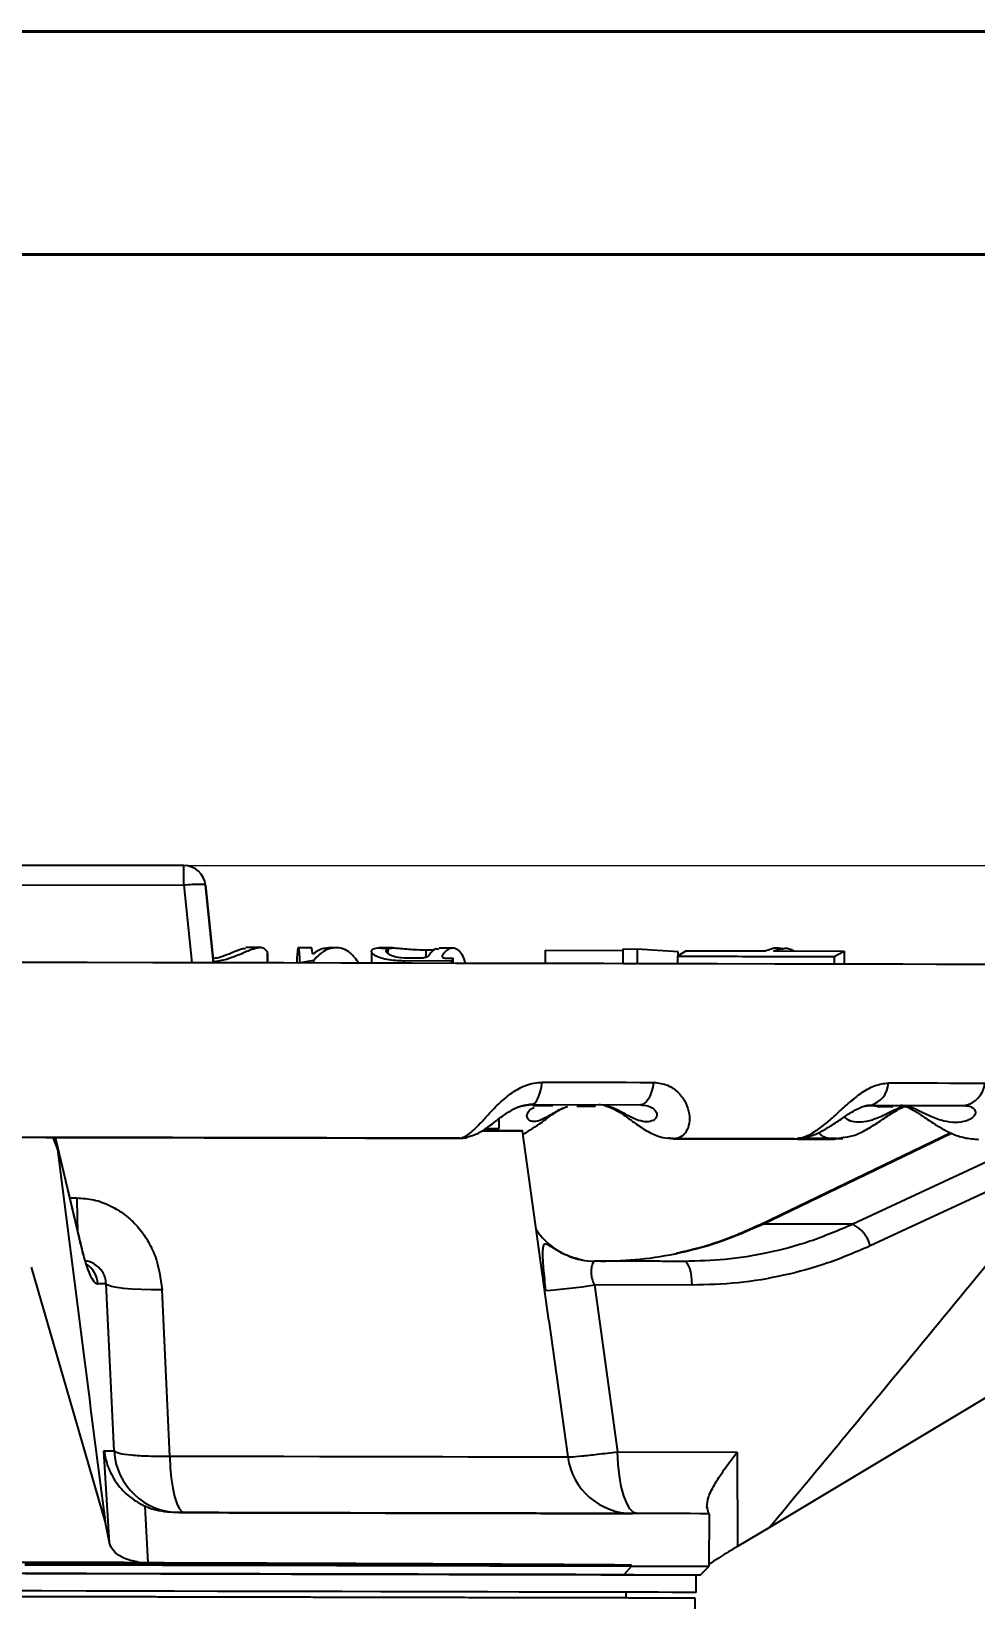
# Model space of a CAD drawing. Header units: millimetres. Extents: x 2371 to 4515, y 843 to 2359.
# Drawn here: x 3060.9 to 3168.8, y 2179.6 to 2358.9 of the extents above; entities that cross this region are included whole.
import ezdxf

# ---------------------------------------------------------------- set-up
doc = ezdxf.new("R2010")
doc.units = ezdxf.units.MM
for name, color, linetype, lineweight in [('AM_5', 3, 'Continuous', 25), ('AM_BOR', 7, 'Continuous', 50), ('粗实线', 7, 'Continuous', 40)]:
    doc.layers.add(name, color=color, linetype=linetype, lineweight=lineweight)
doc.styles.add('SLDTEXTSTYLE1', font='txt.shx', dxfattribs={"width": 0.7, "bigfont": 'gbcbig.shx'})
doc.dimstyles.new('SLDDIMSTYLE12$0', dxfattribs={"dimtxt": 12, "dimasz": 10, "dimexe": 0, "dimexo": 0.0625, "dimgap": 0.875, "dimtad": 1, "dimdec": 1, "dimlfac": 1.8, "dimrnd": 1e-09, "dimzin": 12, "dimdsep": 46, "dimtxsty": 'SLDTEXTSTYLE1', "dimcen": 0.09, "dimdle": 8.16, "dimclrd": 3, "dimclre": 3, "dimadec": 0, "dimazin": 3, "dimtfac": 1, "dimtdec": 1, "dimtofl": 0, "dimtmove": 0, "dimatfit": 3, "dimfxl": 0, "dimfrac": 2, "dimtolj": 1, "dimlwd": 5, "dimlwe": 5, "dimarcsym": 0})

# ---------------------------------------------------------------- blocks, each defined once
blk = doc.blocks.new('*D53')
at = {"layer": 'AM_5', "color": 3, "lineweight": 5, "transparency": 16777216}
blk.add_line((3078.42, 2263.51), (3258.25, 2263.51), dxfattribs=at)
at = {"layer": 'AM_5', "color": 3, "linetype": 'Continuous', "lineweight": 5, "transparency": 16777216}
for p, q in [((3258.25, 2253.51), (3258.25, 1974.77)), ((3125.42, 1964.77), (3258.25, 1964.77))]:
    blk.add_line(p, q, dxfattribs=at)
at = {"layer": 'AM_5', "color": 3, "transparency": 16777216}
for points in [[(3256.58, 2253.51), (3259.91, 2253.51), (3258.25, 2263.51)], [(3256.58, 1974.77), (3259.91, 1974.77), (3258.25, 1964.77)]]:
    blk.add_solid(points, dxfattribs=at)
at = {"layer": 'Defpoints', "color": 0, "transparency": 16777216}
for p in [(3078.35, 2263.51), (3125.36, 1964.77), (3258.25, 1964.77)]:
    blk.add_point(p, dxfattribs=at)
at = {"layer": 'AM_5', "color": 0, "transparency": 16777216, "insert": (3251.37, 2114.14), "char_height": 12, "attachment_point": 5, "rotation": 90, "style": 'SLDTEXTSTYLE1'}
blk.add_mtext('\\A1;300', dxfattribs=at)
blk = doc.blocks.new('rA3')
at = {"layer": '粗实线'}
for p, q in [((753.384, 421.26), (333.384, 421.26)), ((748.384, 416.26), (358.384, 416.26))]:
    blk.add_line(p, q, dxfattribs=at)

msp = doc.modelspace()

# ---------------------------------------------------------------- linework, layer by layer
at = {"color": 7, "linetype": 'Continuous', "lineweight": 25}
for p, q in [((3078.354, 2263.507), (3045.379, 2263.577)), ((3045.379, 2263.577), (3078.354, 2263.507)), ((3078.35, 2261.246), (3078.354, 2263.507)), ((3078.354, 2263.507), (3078.354, 2263.507)), ((3045.375, 2261.316), (3078.35, 2261.246)), ((3078.35, 2261.246), (3079.252, 2252.385)), ((3081.741, 2252.379), (3080.836, 2261.26)), ((3080.836, 2261.26), (3081.741, 2252.379)), ((3080.836, 2261.26), (3080.836, 2261.26)), ((3087.146, 2254.114), (3085.427, 2254.118)), ((3092.952, 2254.102), (3091.452, 2254.105)), ((3095.684, 2254.096), (3094.867, 2254.098)), ((3102.238, 2254.082), (3100.647, 2254.085)), ((3101.669, 2253.991), (3101.668, 2253.441)), ((3105.997, 2253.868), (3105.996, 2253)), ((3105.997, 2253.868), (3106.985, 2253.866)), ((3109.047, 2254.067), (3107.522, 2254.071)), ((3128.543, 2252.28), (3128.547, 2253.963)), ((3128.547, 2253.963), (3130.158, 2253.959)), ((3130.158, 2253.959), (3130.154, 2252.276)), ((3134.837, 2253.633), (3130.158, 2253.959)), ((3146.995, 2253.986), (3146.098, 2253.988)), ((3091.398, 2252.36), (3087.478, 2252.369)), ((3087.858, 2253.684), (3087.856, 2252.368)), ((3087.941, 2252.368), (3087.942, 2252.907)), ((3093.195, 2252.66), (3091.632, 2252.383)), ((3091.632, 2252.358), (3091.632, 2252.383)), ((3093.151, 2253.427), (3093.053, 2253.427)), ((3093.194, 2252.355), (3093.195, 2252.66)), ((3099.831, 2252.342), (3096.304, 2252.35)), ((3099.799, 2253.684), (3099.796, 2252.341)), ((3103.515, 2252.333), (3103.516, 2252.588)), ((3108.968, 2252.612), (3103.516, 2252.588)), ((3105.303, 2252.895), (3104.249, 2252.899)), ((3107.902, 2253.058), (3107.903, 2253.255)), ((3108.553, 2252.914), (3109.128, 2252.92)), ((3108.967, 2252.321), (3108.968, 2252.612)), ((3109.128, 2252.92), (3108.968, 2252.612)), ((3109.127, 2252.321), (3109.128, 2252.92)), ((3119.636, 2253.814), (3119.633, 2252.3)), ((3119.636, 2253.814), (3128.547, 2253.8)), ((3134.774, 2253.143), (3134.772, 2252.266)), ((3135.736, 2253.767), (3134.774, 2253.143)), ((3134.836, 2253.183), (3134.837, 2253.633)), ((3135.736, 2253.767), (3144.865, 2253.744)), ((3145.748, 2253.742), (3153.821, 2253.721)), ((3152.647, 2253.091), (3152.646, 2252.228)), ((3152.647, 2253.091), (3153.821, 2253.721)), ((3153.821, 2253.721), (3153.818, 2252.225)), ((3118.056, 2236.166), (3117.845, 2236.167)), ((3118.187, 2236.166), (3117.849, 2236.167)), ((3118.056, 2236.166), (3130.517, 2236.14)), ((3118.354, 2236.019), (3118.148, 2236.196)), ((3120.499, 2236.014), (3118.354, 2236.019)), ((3123.264, 2236.009), (3125.378, 2236.004)), ((3156.099, 2235.991), (3156.762, 2236.083)), ((3157.558, 2235.936), (3156.59, 2236.085)), ((3156.762, 2236.083), (3167.527, 2236.061)), ((3157.558, 2235.936), (3159.363, 2235.932)), ((3114.394, 2233.43), (3114.396, 2234.578)), ((3063.384, 2232.42), (3063.906, 2231.027)), ((3109.958, 2232.328), (3110.685, 2232.402)), ((3120.062, 2211.505), (3117.067, 2233.153)), ((3133.776, 2232.353), (3134.52, 2232.277)), ((3165.991, 2232.935), (3144.195, 2222.435)), ((3144.494, 2222.506), (3166.055, 2232.9)), ((3152.639, 2232.229), (3153.36, 2232.36)), ((3153.72, 2232.426), (3153.278, 2232.285)), ((3063.863, 2231.497), (3063.69, 2232.255)), ((3066.424, 2220.895), (3063.73, 2232.251)), ((3063.863, 2231.497), (3066.542, 2220.205)), ((3134.42, 2232.269), (3134.288, 2232.301)), ((3134.308, 2232.267), (3137.95, 2232.259)), ((3148.112, 2232.241), (3148.262, 2232.255)), ((3148.24, 2232.249), (3148.381, 2232.265)), ((3152.95, 2232.286), (3148.707, 2232.295)), ((3149.278, 2232.284), (3153.218, 2232.275)), ((3152.794, 2232.307), (3152.644, 2232.319)), ((3153.218, 2232.275), (3152.794, 2232.307)), ((3153.218, 2232.275), (3153.67, 2232.312)), ((3175.621, 2232.194), (3154.782, 2222.484)), ((3180.899, 2231.248), (3156.794, 2220.013)), ((3065.331, 2225.506), (3066.13, 2225.504)), ((3126.016, 2218.266), (3125.258, 2218.268)), ((3135.56, 2218.246), (3125.306, 2218.267)), ((3069.354, 2188.529), (3060.928, 2217.603)), ((3069.458, 2215.67), (3068.518, 2215.672)), ((3070.374, 2196.589), (3069.458, 2215.67)), ((3076.735, 2195.986), (3075.866, 2215.007)), ((3125.275, 2215.552), (3127.916, 2196.466)), ((3136.427, 2215.528), (3125.275, 2215.552)), ((3189.266, 2214.242), (3145.287, 2187.817)), ((3120.062, 2211.502), (3122.223, 2195.889)), ((3069.224, 2196.592), (3070.374, 2196.589)), ((3069.848, 2186.077), (3069.224, 2196.592)), ((3127.916, 2196.466), (3141.57, 2196.437)), ((3141.57, 2196.437), (3141.606, 2185.649)), ((3073.894, 2190.246), (3074.253, 2183.768)), ((3077.821, 2189.527), (3077.132, 2189.528)), ((3138.333, 2189.398), (3130.168, 2189.415)), ((3138.132, 2190.171), (3138.133, 2190.068)), ((3138.389, 2183.398), (3138.402, 2189.398)), ((3069.848, 2186.077), (3069.354, 2188.529)), ((3145.287, 2187.817), (3141.606, 2185.649)), ((3074.253, 2183.768), (3073.216, 2183.837)), ((3129.517, 2183.417), (3128.635, 2182.418)), ((3129.517, 2183.417), (3129.518, 2183.52)), ((3136.883, 2180.401), (3136.887, 2182.401)), ((3137.387, 2182.4), (3138.389, 2183.398)), ((3138.504, 2183.698), (3138.39, 2183.616)), ((3128.882, 2179.759), (3128.883, 2180.418)), ((3137.313, 2131.224), (3136.782, 2179.743))]:
    msp.add_line(p, q, dxfattribs=at)
at = {"color": 7, "linetype": 'Continuous', "lineweight": 25, "flags": 128}
for points in [[(3170.082, 2252.191), (3164.348, 2252.203), (3158.392, 2252.216), (3152.229, 2252.229), (3145.87, 2252.242), (3139.33, 2252.256), (3132.624, 2252.271), (3125.765, 2252.285), (3118.77, 2252.3), (3111.654, 2252.315), (3104.432, 2252.331), (3097.12, 2252.346), (3089.734, 2252.362), (3082.29, 2252.378), (3074.805, 2252.394), (3067.296, 2252.41), (3059.778, 2252.426)], [(3128.682, 2252.281), (3126.325, 2252.286), (3123.952, 2252.291), (3121.564, 2252.296), (3119.16, 2252.301), (3116.743, 2252.306), (3114.311, 2252.311), (3111.867, 2252.317), (3109.41, 2252.322)], [(3130.154, 2252.276), (3129.953, 2252.277), (3129.752, 2252.277), (3129.551, 2252.278), (3129.35, 2252.278), (3129.148, 2252.278), (3128.947, 2252.279), (3128.745, 2252.279), (3128.543, 2252.28)], [(3134.834, 2252.267), (3134.513, 2252.268), (3132.413, 2252.273), (3130.297, 2252.277)], [(3223.882, 2252.076), (3223.693, 2252.077), (3223.128, 2252.078), (3222.188, 2252.08), (3220.875, 2252.083), (3219.192, 2252.087), (3217.143, 2252.091), (3214.733, 2252.096), (3211.968, 2252.102), (3208.853, 2252.109), (3205.397, 2252.116), (3201.608, 2252.124), (3197.494, 2252.133), (3193.065, 2252.143), (3188.331, 2252.153), (3183.304, 2252.164), (3177.996, 2252.175), (3172.418, 2252.187), (3166.585, 2252.199), (3160.509, 2252.213), (3154.205, 2252.226), (3153.818, 2252.227)], [(3118.056, 2236.166), (3118.253, 2236.211), (3118.447, 2236.346), (3118.632, 2236.568), (3118.803, 2236.871), (3118.958, 2237.249), (3119.093, 2237.694), (3119.205, 2238.194), (3119.29, 2238.74)], [(3119.29, 2238.74), (3120.904, 2238.736), (3122.513, 2238.733), (3124.115, 2238.729), (3125.712, 2238.726), (3127.301, 2238.723), (3128.885, 2238.719), (3130.462, 2238.716), (3132.032, 2238.713)], [(3132.032, 2238.713), (3131.927, 2238.167), (3131.79, 2237.667), (3131.625, 2237.222), (3131.435, 2236.844), (3131.224, 2236.541), (3130.997, 2236.319), (3130.76, 2236.184), (3130.517, 2236.14)], [(3158.868, 2238.655), (3160.279, 2238.652), (3161.681, 2238.649), (3163.073, 2238.646), (3164.454, 2238.643), (3165.825, 2238.64), (3167.186, 2238.638), (3168.536, 2238.635), (3169.876, 2238.632)], [(3112.421, 2233.163), (3113.6, 2233.161), (3114.979, 2233.158), (3116.015, 2233.155), (3116.701, 2233.154), (3117.034, 2233.153), (3117.01, 2233.153), (3116.63, 2233.154), (3115.896, 2233.155), (3114.814, 2233.158), (3113.39, 2233.161), (3112.466, 2233.163)], [(3137.95, 2232.259), (3139.227, 2232.256), (3140.498, 2232.254), (3141.763, 2232.251), (3143.021, 2232.248), (3144.272, 2232.246), (3145.518, 2232.243), (3146.756, 2232.24), (3147.988, 2232.238)], [(3148.484, 2232.238), (3149.401, 2232.236), (3151.049, 2232.233), (3152.685, 2232.229)], [(3144.196, 2222.435), (3144.279, 2222.48), (3144.494, 2222.506)], [(3154.782, 2222.484), (3153.932, 2222.486), (3152.955, 2222.488), (3151.85, 2222.49), (3150.621, 2222.493), (3149.269, 2222.496), (3147.796, 2222.499), (3146.204, 2222.502), (3144.494, 2222.506)], [(3066.542, 2220.205), (3066.476, 2220.71), (3066.423, 2220.896)], [(3136.427, 2215.528), (3136.403, 2216.066), (3136.349, 2216.579), (3136.266, 2217.049), (3136.158, 2217.458), (3136.028, 2217.793), (3135.882, 2218.041), (3135.724, 2218.194), (3135.56, 2218.246)], [(3075.866, 2215.007), (3074.624, 2214.999), (3073.458, 2215.02), (3072.396, 2215.069), (3071.466, 2215.145), (3070.69, 2215.245), (3070.087, 2215.369), (3069.673, 2215.512), (3069.458, 2215.67)], [(3076.735, 2195.986), (3076.801, 2194.68), (3076.919, 2193.45), (3077.085, 2192.334), (3077.293, 2191.368), (3077.537, 2190.582), (3077.81, 2190.002), (3078.102, 2189.646), (3078.404, 2189.526)], [(3076.735, 2195.986), (3081.207, 2195.976), (3085.568, 2195.967), (3089.792, 2195.958), (3093.851, 2195.949), (3097.721, 2195.941), (3101.378, 2195.933), (3104.799, 2195.926), (3107.963, 2195.919), (3110.849, 2195.913), (3113.441, 2195.907), (3115.721, 2195.902), (3117.676, 2195.898), (3119.294, 2195.895), (3120.565, 2195.892), (3121.48, 2195.89), (3122.034, 2195.889), (3122.223, 2195.889)], [(3130.168, 2189.415), (3129.742, 2189.55), (3129.332, 2189.945), (3128.952, 2190.589), (3128.616, 2191.457), (3128.335, 2192.519), (3128.121, 2193.738), (3127.979, 2195.069), (3127.916, 2196.466)], [(3138.333, 2189.398), (3138.372, 2189.398), (3138.027, 2189.399), (3137.302, 2189.4), (3136.199, 2189.402), (3134.725, 2189.406), (3132.886, 2189.409), (3130.692, 2189.414), (3128.154, 2189.419), (3125.286, 2189.426), (3122.102, 2189.432), (3118.618, 2189.44), (3114.851, 2189.448), (3110.823, 2189.456), (3106.551, 2189.466), (3102.06, 2189.475), (3097.371, 2189.485), (3092.509, 2189.496), (3087.498, 2189.506), (3082.363, 2189.517), (3077.132, 2189.528)], [(3129.76, 2182.416), (3128.468, 2182.419), (3125.957, 2182.424), (3123.147, 2182.43), (3120.052, 2182.437), (3116.688, 2182.444), (3113.069, 2182.452), (3109.214, 2182.46), (3105.14, 2182.469), (3100.867, 2182.478), (3096.416, 2182.487), (3091.807, 2182.497), (3087.063, 2182.507), (3082.206, 2182.518), (3077.26, 2182.528), (3072.247, 2182.539), (3067.192, 2182.55), (3062.119, 2182.56), (3057.052, 2182.571)], [(3059.648, 2183.866), (3061.346, 2183.862), (3063.046, 2183.859), (3064.745, 2183.855), (3066.444, 2183.851), (3068.142, 2183.848), (3069.837, 2183.844), (3071.528, 2183.841), (3073.216, 2183.837)], [(3060.184, 2183.668), (3065.433, 2183.657), (3070.672, 2183.646), (3075.876, 2183.634), (3081.019, 2183.623), (3086.077, 2183.613), (3091.024, 2183.602), (3095.836, 2183.592), (3100.49, 2183.582), (3104.964, 2183.572), (3109.234, 2183.563), (3113.282, 2183.555), (3117.086, 2183.546), (3120.628, 2183.539), (3123.891, 2183.532), (3126.859, 2183.526), (3129.518, 2183.52)], [(3060.184, 2183.565), (3065.432, 2183.553), (3070.672, 2183.542), (3075.876, 2183.531), (3081.019, 2183.52), (3086.076, 2183.509), (3091.023, 2183.499), (3095.836, 2183.488), (3100.49, 2183.478), (3104.963, 2183.469), (3109.234, 2183.46), (3113.282, 2183.451), (3117.086, 2183.443), (3120.628, 2183.436), (3123.891, 2183.429), (3126.859, 2183.422), (3129.517, 2183.417)], [(3060.225, 2182.565), (3065.404, 2182.553), (3070.573, 2182.542), (3075.707, 2182.531), (3080.782, 2182.521), (3085.772, 2182.51), (3090.653, 2182.499), (3095.401, 2182.489), (3099.994, 2182.48), (3104.408, 2182.47), (3108.621, 2182.461), (3112.615, 2182.453), (3116.368, 2182.445), (3119.863, 2182.437), (3123.083, 2182.43), (3126.011, 2182.424), (3128.635, 2182.418)], [(3128.635, 2182.418), (3130.965, 2182.414), (3132.949, 2182.409), (3134.577, 2182.406), (3135.839, 2182.403), (3136.731, 2182.401), (3137.247, 2182.4), (3137.387, 2182.4)], [(3129.517, 2183.417), (3131.88, 2183.412), (3133.891, 2183.407), (3135.54, 2183.404), (3136.82, 2183.401), (3137.724, 2183.399), (3138.247, 2183.398), (3138.389, 2183.398)], [(3136.883, 2180.401), (3136.708, 2180.401), (3136.183, 2180.402), (3135.312, 2180.404), (3134.098, 2180.407), (3132.546, 2180.41), (3130.666, 2180.414), (3128.464, 2180.419), (3125.952, 2180.424), (3123.143, 2180.43), (3120.048, 2180.437), (3116.684, 2180.444), (3113.065, 2180.452), (3109.21, 2180.46), (3105.136, 2180.469), (3100.863, 2180.478), (3096.412, 2180.487), (3091.803, 2180.497), (3087.059, 2180.507), (3082.202, 2180.518), (3077.255, 2180.528), (3072.243, 2180.539), (3067.188, 2180.55), (3062.115, 2180.56), (3057.047, 2180.571)]]:
    msp.add_lwpolyline(points, dxfattribs=at)
at = {"color": 7, "linetype": 'Continuous', "lineweight": 25}
for centre, radius, start, end in [((3078.349, 2261.007), 2.5, 5.81493, 89.87751), ((3078.349, 2261.007), 2.5, 5.81493, 89.87751), ((3156.107, 2238.768), 2.763, 283.71071, 357.65791), ((3167.008, 2238.893), 2.88, 280.39224, 354.78917), ((3197.602, 2225.95), 131.473, 180.19425, 181.82618), ((3125.392, 2226.415), 8.163, 214.11019, 245.44357), ((3153.062, 2219.029), 3.86, 14.77003, 63.52904), ((3125.326, 2226.288), 8.02, 247.49374, 269.8614), ((3065.63, 2215.506), 2.892, 3.30335, 56.85343), ((3115.151, 2280.182), 65.419, 273.89088, 278.90272), ((3077.848, 2197.013), 7.486, 183.24837, 269.79193), ((3129.652, 2196.917), 7.5, 187.87748, 269.87749)]:
    msp.add_arc(centre, radius, start, end, dxfattribs=at)
for points in [[(3080.836, 2261.26), (3080.796, 2261.287), (3080.716, 2261.341), (3080.14, 2261.361), (3079.321, 2261.333), (3078.673, 2261.275), (3078.35, 2261.246)], [(3131.869, 2218.253), (3131.024, 2218.255), (3129.333, 2218.259), (3127.121, 2218.264), (3126.016, 2218.266)], [(3135.56, 2218.246), (3135.085, 2218.247), (3134.134, 2218.249), (3132.624, 2218.252), (3131.869, 2218.253)], [(3136.782, 2179.743), (3136.66, 2179.743), (3136.418, 2179.743), (3134.468, 2179.747), (3131.392, 2179.754), (3127.129, 2179.763), (3121.781, 2179.774), (3115.432, 2179.788), (3108.193, 2179.803), (3100.187, 2179.82), (3091.551, 2179.839), (3082.433, 2179.858), (3072.99, 2179.879), (3063.382, 2179.899), (3053.774, 2179.92), (3044.33, 2179.94), (3035.213, 2179.959), (3026.577, 2179.978), (3018.571, 2179.995), (3011.332, 2180.01), (3004.983, 2180.024), (2999.635, 2180.036), (2995.371, 2180.045), (2992.295, 2180.051), (2990.346, 2180.056), (2990.103, 2180.056), (2989.982, 2180.056)], [(3063.382, 2179.899), (3060.524, 2179.905), (3054.808, 2179.917), (3046.381, 2179.935), (3038.244, 2179.953), (3030.538, 2179.969), (3023.394, 2179.985), (3016.934, 2179.999), (3011.268, 2180.011), (3006.496, 2180.021), (3002.691, 2180.029), (2999.946, 2180.035), (2998.206, 2180.039), (2997.99, 2180.039), (2997.882, 2180.04)], [(3128.882, 2179.759), (3128.773, 2179.76), (3128.557, 2179.76), (3126.817, 2179.764), (3124.072, 2179.77), (3120.268, 2179.778), (3115.495, 2179.788), (3109.83, 2179.8), (3103.37, 2179.814), (3096.225, 2179.829), (3088.519, 2179.845), (3080.383, 2179.863), (3071.956, 2179.881), (3066.24, 2179.893), (3063.382, 2179.899)]]:
    msp.add_open_spline(points, degree=3, dxfattribs=at)
for points, knots in [([(3081.687, 2252.91), (3081.78, 2252.916), (3082.137, 2252.942), (3082.898, 2253.176), (3083.966, 2253.592), (3084.957, 2254.053), (3085.275, 2254.038), (3085.409, 2254.032)], [0, 0, 0, 0, 0.0437633, 0.1679338, 0.4021795, 0.7473798, 1, 1, 1, 1]), ([(3087.858, 2253.684), (3087.679, 2253.891), (3087.328, 2254.296), (3085.921, 2253.848), (3084.415, 2253.18), (3082.995, 2252.674), (3082.123, 2252.558), (3081.728, 2252.506)], [0, 0, 0, 0, 0.2863119, 0.55953071, 0.76733828, 0.89433721, 1, 1, 1, 1]), ([(3091.632, 2252.383), (3091.614, 2252.699), (3091.578, 2253.339), (3091.496, 2254.091), (3091.408, 2254.21), (3091.323, 2253.616), (3091.272, 2253.042), (3091.245, 2252.513), (3091.237, 2252.359)], [0, 0, 0, 0, 0.15351513, 0.31151055, 0.62183079, 0.77597192, 0.93465022, 1, 1, 1, 1]), ([(3093.053, 2253.427), (3093.032, 2253.623), (3092.992, 2254.006), (3092.95, 2254.063), (3092.929, 2254.09)], [0, 0, 0, 0, 0.510119, 1, 1, 1, 1]), ([(3094.835, 2254.054), (3094.602, 2254.047), (3094.028, 2254.03), (3093.478, 2253.652), (3093.151, 2253.427)], [0, 0, 0, 0, 0.4066547, 1, 1, 1, 1]), ([(3098.349, 2252.344), (3098.029, 2252.774), (3097.201, 2253.889), (3095.91, 2254.205), (3094.729, 2253.944), (3093.907, 2253.443), (3093.413, 2252.9), (3093.195, 2252.66)], [0, 0, 0, 0, 0.2053841, 0.5315458, 0.6962645, 0.8657186, 1, 1, 1, 1]), ([(3103.516, 2252.588), (3102.848, 2252.616), (3101.747, 2252.663), (3100.566, 2253.006), (3099.943, 2253.361), (3099.715, 2253.737), (3099.892, 2253.89), (3099.992, 2253.976)], [0, 0, 0, 0, 0.2904242, 0.4791568, 0.6380876, 0.7972637, 1, 1, 1, 1]), ([(3099.992, 2253.976), (3100.193, 2254.035), (3100.501, 2254.125), (3101.244, 2254.051), (3101.501, 2254.025)], [0, 0, 0, 0, 0.6542152, 1, 1, 1, 1]), ([(3104.249, 2252.899), (3103.754, 2252.916), (3102.952, 2252.944), (3102.063, 2253.178), (3101.579, 2253.465), (3101.4, 2253.788), (3101.575, 2253.92), (3101.669, 2253.991)], [0, 0, 0, 0, 0.2599336, 0.4215944, 0.584063, 0.7764561, 1, 1, 1, 1]), ([(3101.669, 2253.991), (3101.836, 2254.036), (3102.108, 2254.109), (3102.89, 2254.048), (3103.77, 2253.97), (3104.79, 2253.892), (3105.544, 2253.871), (3105.955, 2253.869), (3105.997, 2253.868)], [0, 0, 0, 0, 0.2685044, 0.4379066, 0.6082478, 0.7778738, 0.976771, 1, 1, 1, 1]), ([(3107.486, 2253.912), (3107.345, 2253.951), (3106.964, 2254.056), (3106.601, 2253.561), (3106.373, 2253.249)], [0, 0, 0, 0, 0.3704922, 1, 1, 1, 1]), ([(3110.585, 2252.318), (3110.439, 2252.678), (3110.005, 2253.751), (3109.121, 2254.241), (3108.357, 2253.888), (3107.968, 2253.346), (3107.903, 2253.255)], [0, 0, 0, 0, 0.1864973, 0.5560674, 0.9256862, 1, 1, 1, 1]), ([(3146.836, 2253.872), (3146.809, 2253.887), (3146.178, 2254.247), (3145.507, 2253.99), (3144.865, 2253.744)], [0, 0, 0, 0, 0.0420292, 1, 1, 1, 1]), ([(3145.748, 2253.742), (3146.438, 2253.98), (3147.219, 2254.25), (3147.949, 2253.79), (3148.034, 2253.736)], [0, 0, 0, 0, 0.8829321, 1, 1, 1, 1]), ([(3087.926, 2252.907), (3087.93, 2252.932), (3087.988, 2253.291), (3087.921, 2253.495), (3087.858, 2253.684)], [0, 0, 0, 0, 0.0704321, 1, 1, 1, 1]), ([(3106.373, 2253.249), (3106.327, 2253.194), (3106.255, 2253.108), (3106.024, 2253.002), (3105.792, 2252.939), (3105.543, 2252.9), (3105.377, 2252.897), (3105.303, 2252.895)], [0, 0, 0, 0, 0.3057608, 0.4723517, 0.637981, 0.8377325, 1, 1, 1, 1]), ([(3107.903, 2253.255), (3107.878, 2253.205), (3107.839, 2253.128), (3107.888, 2253.025), (3108.005, 2252.959), (3108.234, 2252.916), (3108.431, 2252.915), (3108.553, 2252.914)], [0, 0, 0, 0, 0.2742213, 0.4218346, 0.5710505, 0.7336104, 1, 1, 1, 1]), ([(3134.774, 2253.143), (3137.838, 2253.135), (3143.98, 2253.117), (3149.754, 2253.1), (3152.647, 2253.091)], [0, 0, 0, 0, 0.498853, 1, 1, 1, 1]), ([(3109.958, 2232.328), (3110.169, 2232.391), (3110.581, 2232.513), (3111.352, 2233.133), (3112.216, 2234.016), (3113.235, 2235.138), (3114.414, 2236.366), (3115.828, 2237.56), (3117.49, 2238.532), (3118.69, 2238.671), (3119.29, 2238.74)], [0, 0, 0, 0, 0.1279379, 0.24972, 0.3803197, 0.4997335, 0.6244222, 0.7495462, 0.8749776, 1, 1, 1, 1]), ([(3132.032, 2238.713), (3132.589, 2238.642), (3133.707, 2238.5), (3134.976, 2237.529), (3135.786, 2236.335), (3136.144, 2235.104), (3136.135, 2233.978), (3135.817, 2233.092), (3135.269, 2232.467), (3134.774, 2232.341), (3134.52, 2232.277)], [0, 0, 0, 0, 0.12462515, 0.249715, 0.37492122, 0.49974255, 0.61927679, 0.75001403, 0.87189027, 1, 1, 1, 1]), ([(3148.24, 2232.249), (3148.599, 2232.314), (3149.299, 2232.441), (3150.464, 2233.066), (3151.469, 2233.811), (3152.304, 2234.523), (3152.933, 2235.085), (3153.581, 2235.676), (3154.494, 2236.496), (3155.697, 2237.482), (3157.274, 2238.449), (3158.337, 2238.587), (3158.868, 2238.655)], [0, 0, 0, 0, 0.12794144, 0.24963358, 0.38016775, 0.44121021, 0.49970945, 0.56357405, 0.62456998, 0.74964196, 0.87502185, 1, 1, 1, 1]), ([(3110.129, 2232.397), (3110.672, 2232.482), (3111.969, 2232.686), (3113.442, 2233.862), (3114.929, 2235.004), (3116.081, 2235.725), (3117.236, 2236.172), (3117.905, 2236.194), (3118.239, 2236.205)], [0, 0, 0, 0, 0.21651, 0.5165419, 0.6570432, 0.7800658, 0.8904523, 1, 1, 1, 1]), ([(3115.979, 2235.614), (3116.048, 2235.65), (3116.381, 2235.829), (3117.119, 2236.096), (3117.744, 2236.143), (3118.056, 2236.166)], [0, 0, 0, 0, 0.1146699, 0.5571038, 1, 1, 1, 1]), ([(3130.517, 2236.14), (3130.813, 2236.115), (3131.407, 2236.067), (3132.066, 2235.706), (3132.4, 2235.265), (3132.431, 2234.734), (3132.015, 2234.31), (3131.261, 2234.153), (3130.342, 2234.311), (3129.405, 2234.739), (3128.448, 2235.276), (3127.595, 2235.721), (3126.658, 2236.077), (3126.04, 2236.126), (3125.731, 2236.15)], [0, 0, 0, 0, 0.0625764, 0.1252848, 0.1848997, 0.2501233, 0.3749307, 0.5001323, 0.6253324, 0.7502715, 0.8127295, 0.8750555, 0.937394, 1, 1, 1, 1]), ([(3126.442, 2236.062), (3126.681, 2235.991), (3127.15, 2235.852), (3127.911, 2235.448), (3128.813, 2234.86), (3129.643, 2234.236), (3130.71, 2233.472), (3131.82, 2232.822), (3133.148, 2232.352), (3133.926, 2232.297), (3134.345, 2232.267)], [0, 0, 0, 0, 0.0889663, 0.1751205, 0.2608238, 0.4140952, 0.5091872, 0.7133094, 0.8458673, 1, 1, 1, 1]), ([(3148.45, 2232.33), (3149.022, 2232.397), (3150.039, 2232.516), (3151.463, 2233.226), (3152.766, 2234.035), (3154.051, 2234.935), (3155.112, 2235.591), (3155.843, 2235.92), (3156.484, 2236.129), (3156.838, 2236.125), (3157.074, 2236.122)], [0, 0, 0, 0, 0.1931622, 0.3431372, 0.4976624, 0.6438486, 0.7721107, 0.8302316, 0.8868982, 1, 1, 1, 1]), ([(3153.551, 2232.395), (3153.995, 2232.449), (3154.891, 2232.558), (3156.212, 2233.217), (3157.542, 2234.022), (3158.846, 2234.932), (3159.899, 2235.58), (3160.53, 2235.88), (3160.743, 2235.946), (3160.803, 2235.965)], [0, 0, 0, 0, 0.1816427, 0.3672701, 0.5589206, 0.7404903, 0.89985, 0.9720444, 1, 1, 1, 1]), ([(3160.887, 2235.992), (3160.805, 2235.983), (3160.447, 2235.942), (3159.749, 2235.641), (3158.865, 2235.212), (3157.798, 2234.681), (3156.646, 2234.258), (3155.465, 2234.109), (3154.419, 2234.232), (3154.02, 2234.6), (3153.834, 2234.771)], [0, 0, 0, 0, 0.0271102, 0.1179757, 0.2043592, 0.2988689, 0.479717, 0.6611364, 0.8425534, 1, 1, 1, 1]), ([(3167.527, 2236.061), (3167.777, 2236.036), (3168.277, 2235.988), (3168.741, 2235.628), (3168.849, 2235.187), (3168.566, 2234.657), (3167.759, 2234.234), (3166.561, 2234.078), (3165.224, 2234.236), (3163.981, 2234.665), (3162.866, 2235.203), (3161.975, 2235.648), (3161.088, 2236.004), (3160.549, 2236.052), (3160.278, 2236.076)], [0, 0, 0, 0, 0.0625764, 0.1252848, 0.1848997, 0.2501233, 0.3749307, 0.5001323, 0.6253324, 0.7502715, 0.8127295, 0.8750555, 0.937394, 1, 1, 1, 1]), ([(3160.295, 2236.076), (3160.395, 2236.068), (3160.585, 2236.052), (3161.013, 2235.906), (3161.533, 2235.649), (3162.242, 2235.221), (3163.059, 2234.662), (3164.372, 2233.768), (3165.832, 2232.927), (3167.601, 2232.305), (3168.619, 2232.232), (3169.161, 2232.193)], [0, 0, 0, 0, 0.0777037, 0.1483677, 0.214032, 0.2764184, 0.3843681, 0.4692883, 0.6935309, 0.8367965, 1, 1, 1, 1]), ([(3117.117, 2232.793), (3117.82, 2233.215), (3118.861, 2233.84), (3120.366, 2234.978), (3121.241, 2235.583), (3121.693, 2235.743), (3121.743, 2235.761)], [0, 0, 0, 0, 0.5112128, 0.7576418, 0.9734468, 1, 1, 1, 1]), ([(3122.191, 2235.919), (3121.991, 2235.854), (3121.493, 2235.692), (3120.773, 2235.286), (3119.891, 2234.766), (3119.078, 2234.338), (3118.327, 2234.183), (3117.752, 2234.338), (3117.486, 2234.77), (3117.658, 2235.294), (3117.959, 2235.674), (3118.298, 2235.815), (3118.395, 2235.856)], [0, 0, 0, 0, 0.048877, 0.1220733, 0.2021553, 0.3553953, 0.5091194, 0.6628416, 0.8162433, 0.8929299, 0.9694545, 1, 1, 1, 1]), ([(3058.467, 2232.437), (3062.88, 2232.428), (3071.662, 2232.409), (3084.72, 2232.381), (3097.53, 2232.354), (3105.829, 2232.337), (3109.958, 2232.328)], [0, 0, 0, 0, 0.2537268, 0.5049693, 0.7537271, 1, 1, 1, 1]), ([(3109.884, 2232.321), (3106.672, 2232.328), (3100.237, 2232.341), (3091.072, 2232.361), (3082.51, 2232.379), (3074.565, 2232.396), (3066.565, 2232.413), (3061.212, 2232.424), (3058.535, 2232.43)], [0, 0, 0, 0, 0.1923705, 0.3854898, 0.5383578, 0.6912259, 0.8456129, 1, 1, 1, 1]), ([(3109.884, 2232.321), (3110.108, 2232.331), (3110.376, 2232.343), (3110.642, 2232.394), (3110.685, 2232.402)], [0, 0, 0, 0, 0.838527, 1, 1, 1, 1]), ([(3112.725, 2233.433), (3113.196, 2233.432), (3114.184, 2233.43), (3114.322, 2233.43), (3114.394, 2233.43)], [0, 0, 0, 0, 0.4764157, 1, 1, 1, 1]), ([(3114.154, 2233.159), (3114.113, 2233.196), (3114.052, 2233.25), (3114.056, 2233.385), (3114.057, 2233.43)], [0, 0, 0, 0, 0.6617391, 1, 1, 1, 1]), ([(3134.42, 2232.269), (3134.224, 2232.28), (3133.99, 2232.293), (3133.805, 2232.345), (3133.776, 2232.353)], [0, 0, 0, 0, 0.8392222, 1, 1, 1, 1]), ([(3152.644, 2232.319), (3152.315, 2232.307), (3151.614, 2232.281), (3151.134, 2232.74), (3150.879, 2232.983)], [0, 0, 0, 0, 0.4701941, 1, 1, 1, 1]), ([(3063.906, 2231.027), (3063.901, 2231.072), (3063.889, 2231.166), (3063.875, 2231.296), (3063.867, 2231.404), (3063.864, 2231.461), (3063.863, 2231.489), (3063.863, 2231.497)], [0, 0, 0, 0, 0.3325712, 0.6879646, 0.8313814, 0.949784, 1, 1, 1, 1]), ([(3063.906, 2231.027), (3064.92, 2223.076), (3066.731, 2208.879), (3068.552, 2194.747), (3069.354, 2188.529)], [0, 0, 0, 0, 0.5600002, 1, 1, 1, 1]), ([(3148.112, 2232.241), (3145.879, 2232.245), (3141.407, 2232.255), (3136.751, 2232.264), (3134.42, 2232.269)], [0, 0, 0, 0, 0.4994087, 1, 1, 1, 1]), ([(3134.52, 2232.277), (3136.85, 2232.273), (3141.516, 2232.263), (3145.997, 2232.254), (3148.24, 2232.249)], [0, 0, 0, 0, 0.4994075, 1, 1, 1, 1]), ([(3180.715, 2230.778), (3174.121, 2222.74), (3162.346, 2208.387), (3150.5, 2194.103), (3145.287, 2187.817)], [0, 0, 0, 0, 0.5600004, 1, 1, 1, 1]), ([(3148.381, 2232.265), (3148.496, 2232.272), (3148.649, 2232.28), (3148.813, 2232.312), (3148.854, 2232.321)], [0, 0, 0, 0, 0.7502436, 1, 1, 1, 1]), ([(3066.13, 2225.504), (3066.78, 2225.459), (3068.096, 2225.368), (3069.959, 2224.66), (3071.655, 2223.624), (3073.091, 2222.264), (3074.247, 2220.659), (3075.424, 2218.284), (3075.69, 2216.316), (3075.866, 2215.007)], [0, 0, 0, 0, 0.1235233, 0.2501507, 0.3747805, 0.5002123, 0.6235234, 0.7497125, 1, 1, 1, 1]), ([(3126.016, 2218.266), (3127.501, 2218.309), (3130.533, 2218.396), (3135.141, 2219.182), (3139.858, 2220.467), (3142.93, 2221.818), (3144.494, 2222.506)], [0, 0, 0, 0, 0.2354209, 0.48057, 0.7354347, 1, 1, 1, 1]), ([(3144.195, 2222.435), (3143.14, 2221.959), (3140.761, 2220.887), (3137.561, 2219.813), (3135.41, 2219.343), (3134.656, 2219.178)], [0, 0, 0, 0, 0.34105069, 0.76897077, 1, 1, 1, 1]), ([(3154.782, 2222.484), (3153.169, 2221.796), (3150.001, 2220.445), (3145.102, 2219.161), (3140.297, 2218.375), (3137.118, 2218.288), (3135.56, 2218.246)], [0, 0, 0, 0, 0.2645644, 0.5194287, 0.7645782, 1, 1, 1, 1]), ([(3066.868, 2218.982), (3066.84, 2219.116), (3066.753, 2219.525), (3066.556, 2220.344), (3066.424, 2220.895)], [0, 0, 0, 0, 0.3269815, 1, 1, 1, 1]), ([(3066.542, 2220.205), (3066.718, 2219.509), (3067.006, 2218.371), (3067.346, 2217.375), (3067.679, 2216.546), (3068.015, 2215.952), (3068.31, 2215.714), (3068.455, 2215.677), (3068.499, 2215.673), (3068.513, 2215.672), (3068.518, 2215.672)], [0, 0, 0, 0, 0.2501646, 0.4085572, 0.4987242, 0.7484853, 0.9263633, 0.9763214, 0.991455, 1, 1, 1, 1]), ([(3123.941, 2218.388), (3123.477, 2218.497), (3122.556, 2218.714), (3121.36, 2219.289), (3120.401, 2219.885), (3119.86, 2220.209), (3119.581, 2220.229), (3119.435, 2220.092), (3119.354, 2219.768), (3119.32, 2219.022), (3119.416, 2217.452), (3119.588, 2215.807), (3119.683, 2214.903)], [0, 0, 0, 0, 0.1033689, 0.2053754, 0.3058264, 0.4078371, 0.4617314, 0.5190392, 0.5812, 0.6494695, 0.8073596, 1, 1, 1, 1]), ([(3156.794, 2220.013), (3155.185, 2219.324), (3151.967, 2217.945), (3146.896, 2216.574), (3141.705, 2215.683), (3138.191, 2215.58), (3136.427, 2215.528)], [0, 0, 0, 0, 0.2492462, 0.4987214, 0.7485201, 1, 1, 1, 1]), ([(3069.458, 2215.67), (3069.445, 2215.849), (3069.418, 2216.197), (3069.233, 2216.731), (3068.946, 2217.214), (3068.436, 2217.765), (3067.796, 2218.196), (3067.243, 2218.268), (3067.052, 2218.292)], [0, 0, 0, 0, 0.1435708, 0.2798832, 0.4154035, 0.5545109, 0.846289, 1, 1, 1, 1]), ([(3125.306, 2218.267), (3125.237, 2218.228), (3125.099, 2218.152), (3124.921, 2217.65), (3124.876, 2217.095), (3124.914, 2216.615), (3125.042, 2216.08), (3125.196, 2215.731), (3125.275, 2215.552)], [0, 0, 0, 0, 0.2616178, 0.5161546, 0.6376198, 0.7555299, 0.8740541, 1, 1, 1, 1]), ([(3069.224, 2196.592), (3069.342, 2195.982), (3069.579, 2194.766), (3070.512, 2193.037), (3071.866, 2191.416), (3073.218, 2190.636), (3073.894, 2190.246)], [0, 0, 0, 0, 0.2505541, 0.5002593, 0.7500544, 1, 1, 1, 1]), ([(3070.374, 2196.589), (3070.526, 2196.494), (3070.831, 2196.303), (3072.262, 2196.101), (3074.249, 2195.977), (3075.905, 2195.983), (3076.735, 2195.986)], [0, 0, 0, 0, 0.24870503, 0.49818959, 0.74837738, 1, 1, 1, 1]), ([(3122.223, 2195.889), (3122.305, 2195.884), (3122.468, 2195.875), (3123.712, 2195.99), (3125.536, 2196.186), (3127.122, 2196.373), (3127.916, 2196.466)], [0, 0, 0, 0, 0.2503671, 0.5005248, 0.7501034, 1, 1, 1, 1]), ([(3138.122, 2190.109), (3138.147, 2190.498), (3138.198, 2191.275), (3139.065, 2192.89), (3140.185, 2194.616), (3141.108, 2195.829), (3141.57, 2196.437)], [0, 0, 0, 0, 0.2499493, 0.4997481, 0.749457, 1, 1, 1, 1]), ([(3077.132, 2189.528), (3076.26, 2189.604), (3075.143, 2189.702), (3074.118, 2190.148), (3073.894, 2190.246)], [0, 0, 0, 0, 0.7808606, 1, 1, 1, 1]), ([(3077.821, 2189.527), (3077.835, 2189.527), (3077.862, 2189.527), (3077.992, 2189.527), (3078.175, 2189.526), (3078.327, 2189.526), (3078.404, 2189.526)], [0, 0, 0, 0, 0.2501498, 0.4993714, 0.7492584, 1, 1, 1, 1]), ([(3078.404, 2189.526), (3080.671, 2189.521), (3085.256, 2189.511), (3091.906, 2189.497), (3098.384, 2189.483), (3104.54, 2189.47), (3110.246, 2189.458), (3115.356, 2189.447), (3119.774, 2189.437), (3123.42, 2189.43), (3126.239, 2189.424), (3128.205, 2189.42), (3129.409, 2189.417), (3129.561, 2189.417), (3129.636, 2189.417)], [0, 0, 0, 0, 0.07919299, 0.16015936, 0.24278284, 0.32785451, 0.41364109, 0.49999999, 0.58635361, 0.67214028, 0.75721715, 0.83983537, 0.92080432, 1, 1, 1, 1]), ([(3130.168, 2189.415), (3130.094, 2189.416), (3129.946, 2189.416), (3129.775, 2189.416), (3129.659, 2189.416), (3129.644, 2189.417), (3129.636, 2189.417)], [0, 0, 0, 0, 0.25014976, 0.49937147, 0.74925843, 1, 1, 1, 1]), ([(3138.122, 2190.109), (3138.187, 2189.811), (3138.271, 2189.43), (3138.322, 2189.404), (3138.333, 2189.398)], [0, 0, 0, 0, 0.7808444, 1, 1, 1, 1]), ([(3073.216, 2183.837), (3072.717, 2183.94), (3071.72, 2184.146), (3070.628, 2184.79), (3070.029, 2185.46), (3069.894, 2185.918), (3069.848, 2186.077)], [0, 0, 0, 0, 0.270985, 0.540835, 0.8409557, 1, 1, 1, 1]), ([(3141.606, 2185.649), (3140.928, 2185.242), (3139.758, 2184.54), (3138.85, 2183.942), (3138.558, 2183.736), (3138.504, 2183.698)], [0, 0, 0, 0, 0.5280154, 0.9113192, 1, 1, 1, 1]), ([(3129.518, 2183.52), (3128.493, 2183.528), (3126.443, 2183.543), (3122.778, 2183.566), (3118.684, 2183.59), (3114.182, 2183.614), (3109.365, 2183.637), (3104.228, 2183.661), (3098.748, 2183.683), (3091.988, 2183.71), (3083.851, 2183.738), (3077.47, 2183.758), (3074.253, 2183.768)], [0, 0, 0, 0, 0.0890091, 0.1780183, 0.2696134, 0.3612084, 0.4502175, 0.5392267, 0.6308217, 0.7224168, 0.8600381, 1, 1, 1, 1])]:
    msp.add_open_spline(points, degree=3, knots=knots, dxfattribs=at)

# ---------------------------------------------------------------- block references
at = {"layer": 'AM_BOR', "xscale": 5.104687500000001, "yscale": 5.104687500000001, "zscale": 5.104687500000001}
msp.add_blockref('rA3', (668.861, 208.477), dxfattribs=at)

# ---------------------------------------------------------------- dimensions: what is measured, and where the dimension line sits
at = {"layer": 'AM_5'}
dim = msp.add_linear_dim(base=(3258.247, 1964.767), p1=(3078.354, 2263.507), p2=(3125.355, 1964.767), angle=90, text='300', dimstyle='SLDDIMSTYLE12$0', override={"dimlfac": 1, "dimpost": ''}, dxfattribs=at)
dim.commit()
dim.dimension.update_dxf_attribs({"geometry": '*D53', "text_midpoint": (3251.372, 2114.137)})

doc.saveas('drawing.dxf')
